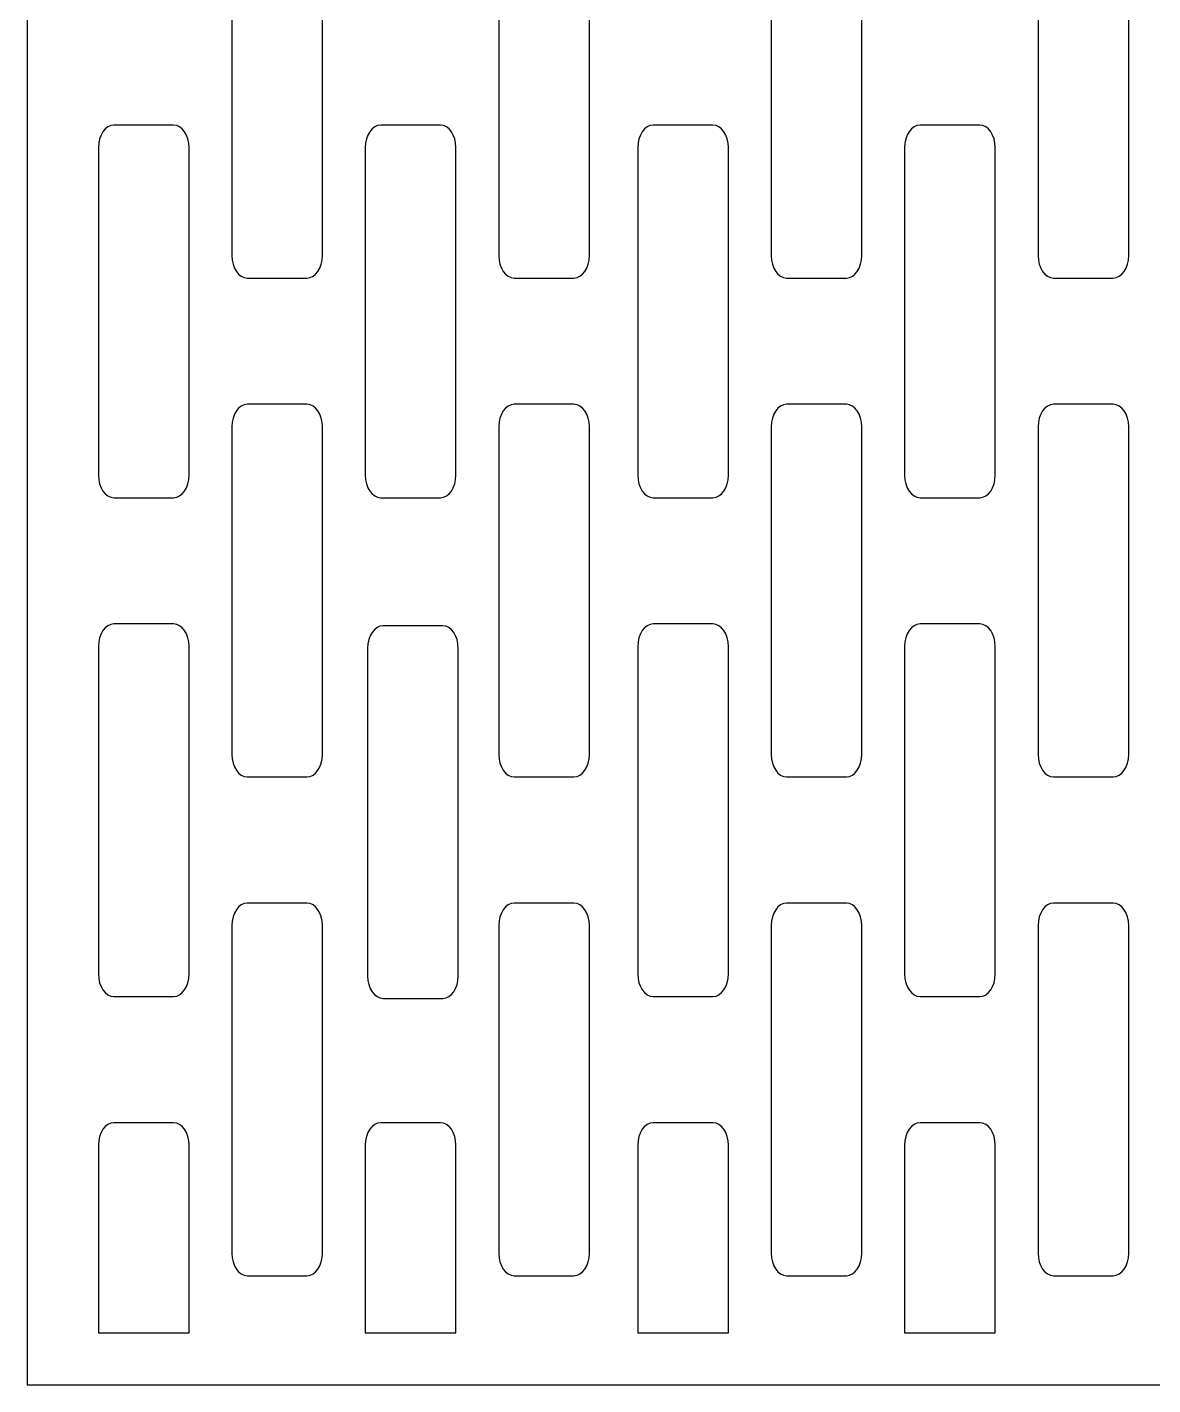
# Model space of a CAD drawing. Header units: centimetres. Extents: x -27 to -22, y -3.9 to 9.
# Drawn here: x -26.999 to -24.52, y -3.853 to -0.864 of the extents above; entities that cross this region are included whole.
import ezdxf

# ---------------------------------------------------------------- set-up
doc = ezdxf.new("R2010")
doc.units = ezdxf.units.CM
doc.header["$MEASUREMENT"] = 0
doc.layers.add('layer 1', color=7, linetype='Continuous')

msp = doc.modelspace()

# ---------------------------------------------------------------- linework, layer by layer
at = {"layer": 'layer 1', "color": 250, "lineweight": 30}
for points, knots in [([(-26.99913, 9.00078), (-26.99913, 9.00078), (-22.04045, 9.00078), (-22.04045, 9.00078), (-22.04045, 9.00078), (-22.04045, 9.00078), (-22.04045, -3.85302), (-22.04045, -3.85302), (-22.04045, -3.85302), (-22.04045, -3.85302), (-26.99913, -3.85302), (-26.99913, -3.85302), (-26.99913, -3.85302), (-26.99913, -3.85302), (-26.99913, 9.00078), (-26.99913, 9.00078)], [0, 0, 0, 0, 0.2, 0.2, 0.2, 0.2, 0.4, 0.4, 0.4, 0.4, 0.6, 0.6, 0.6, 0.6, 1, 1, 1, 1]), ([(-26.5143, -0.5957), (-26.5143, -0.5957), (-26.38271, -0.5957), (-26.38271, -0.5957), (-26.38271, -0.5957), (-26.36397, -0.5957), (-26.34866, -0.61803), (-26.34866, -0.6453), (-26.34866, -0.6453), (-26.34866, -0.6453), (-26.34866, -1.36648), (-26.34866, -1.36648), (-26.34866, -1.36648), (-26.34866, -1.39376), (-26.36397, -1.41607), (-26.38271, -1.41607), (-26.38271, -1.41607), (-26.38271, -1.41607), (-26.5143, -1.41607), (-26.5143, -1.41607), (-26.5143, -1.41607), (-26.53302, -1.41607), (-26.54834, -1.39376), (-26.54834, -1.36648), (-26.54834, -1.36648), (-26.54834, -1.36648), (-26.54834, -0.6453), (-26.54834, -0.6453), (-26.54834, -0.6453), (-26.54834, -0.61803), (-26.53302, -0.5957), (-26.5143, -0.5957)], [0, 0, 0, 0, 0.1111111, 0.1111111, 0.1111111, 0.1111111, 0.2222222, 0.2222222, 0.2222222, 0.2222222, 0.3333333, 0.3333333, 0.3333333, 0.3333333, 0.4444444, 0.4444444, 0.4444444, 0.4444444, 0.5555556, 0.5555556, 0.5555556, 0.5555556, 0.6666667, 0.6666667, 0.6666667, 0.6666667, 0.7777778, 0.7777778, 0.7777778, 0.7777778, 1, 1, 1, 1]), ([(-25.92648, -0.5957), (-25.92648, -0.5957), (-25.7949, -0.5957), (-25.7949, -0.5957), (-25.7949, -0.5957), (-25.77618, -0.5957), (-25.76085, -0.61803), (-25.76085, -0.6453), (-25.76085, -0.6453), (-25.76085, -0.6453), (-25.76085, -1.36648), (-25.76085, -1.36648), (-25.76085, -1.36648), (-25.76085, -1.39376), (-25.77618, -1.41607), (-25.7949, -1.41607), (-25.7949, -1.41607), (-25.7949, -1.41607), (-25.92648, -1.41607), (-25.92648, -1.41607), (-25.92648, -1.41607), (-25.94521, -1.41607), (-25.96052, -1.39376), (-25.96052, -1.36648), (-25.96052, -1.36648), (-25.96052, -1.36648), (-25.96052, -0.6453), (-25.96052, -0.6453), (-25.96052, -0.6453), (-25.96052, -0.61803), (-25.94521, -0.5957), (-25.92648, -0.5957)], [0, 0, 0, 0, 0.1111111, 0.1111111, 0.1111111, 0.1111111, 0.2222222, 0.2222222, 0.2222222, 0.2222222, 0.3333333, 0.3333333, 0.3333333, 0.3333333, 0.4444444, 0.4444444, 0.4444444, 0.4444444, 0.5555556, 0.5555556, 0.5555556, 0.5555556, 0.6666667, 0.6666667, 0.6666667, 0.6666667, 0.7777778, 0.7777778, 0.7777778, 0.7777778, 1, 1, 1, 1]), ([(-25.32648, -0.5957), (-25.32648, -0.5957), (-25.19488, -0.5957), (-25.19488, -0.5957), (-25.19488, -0.5957), (-25.17614, -0.5957), (-25.16084, -0.61803), (-25.16084, -0.6453), (-25.16084, -0.6453), (-25.16084, -0.6453), (-25.16084, -1.36648), (-25.16084, -1.36648), (-25.16084, -1.36648), (-25.16084, -1.39376), (-25.17614, -1.41607), (-25.19488, -1.41607), (-25.19488, -1.41607), (-25.19488, -1.41607), (-25.32648, -1.41607), (-25.32648, -1.41607), (-25.32648, -1.41607), (-25.3452, -1.41607), (-25.3605, -1.39376), (-25.3605, -1.36648), (-25.3605, -1.36648), (-25.3605, -1.36648), (-25.3605, -0.6453), (-25.3605, -0.6453), (-25.3605, -0.6453), (-25.3605, -0.61803), (-25.3452, -0.5957), (-25.32648, -0.5957)], [0, 0, 0, 0, 0.1111111, 0.1111111, 0.1111111, 0.1111111, 0.2222222, 0.2222222, 0.2222222, 0.2222222, 0.3333333, 0.3333333, 0.3333333, 0.3333333, 0.4444444, 0.4444444, 0.4444444, 0.4444444, 0.5555556, 0.5555556, 0.5555556, 0.5555556, 0.6666667, 0.6666667, 0.6666667, 0.6666667, 0.7777778, 0.7777778, 0.7777778, 0.7777778, 1, 1, 1, 1]), ([(-24.73866, -0.5957), (-24.73866, -0.5957), (-24.60707, -0.5957), (-24.60707, -0.5957), (-24.60707, -0.5957), (-24.58834, -0.5957), (-24.57301, -0.61803), (-24.57301, -0.64529), (-24.57301, -0.64529), (-24.57301, -0.64529), (-24.57301, -1.36647), (-24.57301, -1.36647), (-24.57301, -1.36647), (-24.57301, -1.39375), (-24.58834, -1.41606), (-24.60707, -1.41606), (-24.60707, -1.41606), (-24.60707, -1.41606), (-24.73866, -1.41606), (-24.73866, -1.41606), (-24.73866, -1.41606), (-24.75737, -1.41606), (-24.7727, -1.39375), (-24.7727, -1.36647), (-24.7727, -1.36647), (-24.7727, -1.36647), (-24.7727, -0.64529), (-24.7727, -0.64529), (-24.7727, -0.64529), (-24.7727, -0.61803), (-24.75737, -0.5957), (-24.73866, -0.5957)], [0, 0, 0, 0, 0.1111111, 0.1111111, 0.1111111, 0.1111111, 0.2222222, 0.2222222, 0.2222222, 0.2222222, 0.3333333, 0.3333333, 0.3333333, 0.3333333, 0.4444444, 0.4444444, 0.4444444, 0.4444444, 0.5555556, 0.5555556, 0.5555556, 0.5555556, 0.6666667, 0.6666667, 0.6666667, 0.6666667, 0.7777778, 0.7777778, 0.7777778, 0.7777778, 1, 1, 1, 1]), ([(-26.80817, -1.07925), (-26.80817, -1.07925), (-26.6766, -1.07925), (-26.6766, -1.07925), (-26.6766, -1.07925), (-26.65787, -1.07925), (-26.64254, -1.10156), (-26.64254, -1.12884), (-26.64254, -1.12884), (-26.64254, -1.12884), (-26.64254, -1.85002), (-26.64254, -1.85002), (-26.64254, -1.85002), (-26.64254, -1.87729), (-26.65787, -1.8996), (-26.6766, -1.8996), (-26.6766, -1.8996), (-26.6766, -1.8996), (-26.80817, -1.8996), (-26.80817, -1.8996), (-26.80817, -1.8996), (-26.82692, -1.8996), (-26.84223, -1.87729), (-26.84223, -1.85002), (-26.84223, -1.85002), (-26.84223, -1.85002), (-26.84223, -1.12884), (-26.84223, -1.12884), (-26.84223, -1.12884), (-26.84223, -1.10156), (-26.82692, -1.07925), (-26.80817, -1.07925)], [0, 0, 0, 0, 0.1111111, 0.1111111, 0.1111111, 0.1111111, 0.2222222, 0.2222222, 0.2222222, 0.2222222, 0.3333333, 0.3333333, 0.3333333, 0.3333333, 0.4444444, 0.4444444, 0.4444444, 0.4444444, 0.5555556, 0.5555556, 0.5555556, 0.5555556, 0.6666667, 0.6666667, 0.6666667, 0.6666667, 0.7777778, 0.7777778, 0.7777778, 0.7777778, 1, 1, 1, 1]), ([(-26.22038, -1.07925), (-26.22038, -1.07925), (-26.08882, -1.07925), (-26.08882, -1.07925), (-26.08882, -1.07925), (-26.07007, -1.07925), (-26.05476, -1.10156), (-26.05476, -1.12884), (-26.05476, -1.12884), (-26.05476, -1.12884), (-26.05476, -1.85002), (-26.05476, -1.85002), (-26.05476, -1.85002), (-26.05476, -1.87729), (-26.07007, -1.8996), (-26.08882, -1.8996), (-26.08882, -1.8996), (-26.08882, -1.8996), (-26.22038, -1.8996), (-26.22038, -1.8996), (-26.22038, -1.8996), (-26.23911, -1.8996), (-26.25443, -1.87729), (-26.25443, -1.85002), (-26.25443, -1.85002), (-26.25443, -1.85002), (-26.25443, -1.12884), (-26.25443, -1.12884), (-26.25443, -1.12884), (-26.25443, -1.10156), (-26.23911, -1.07925), (-26.22038, -1.07925)], [0, 0, 0, 0, 0.1111111, 0.1111111, 0.1111111, 0.1111111, 0.2222222, 0.2222222, 0.2222222, 0.2222222, 0.3333333, 0.3333333, 0.3333333, 0.3333333, 0.4444444, 0.4444444, 0.4444444, 0.4444444, 0.5555556, 0.5555556, 0.5555556, 0.5555556, 0.6666667, 0.6666667, 0.6666667, 0.6666667, 0.7777778, 0.7777778, 0.7777778, 0.7777778, 1, 1, 1, 1]), ([(-25.62035, -1.07925), (-25.62035, -1.07925), (-25.48877, -1.07925), (-25.48877, -1.07925), (-25.48877, -1.07925), (-25.47004, -1.07925), (-25.45472, -1.10156), (-25.45472, -1.12884), (-25.45472, -1.12884), (-25.45472, -1.12884), (-25.45472, -1.85002), (-25.45472, -1.85002), (-25.45472, -1.85002), (-25.45472, -1.87729), (-25.47004, -1.8996), (-25.48877, -1.8996), (-25.48877, -1.8996), (-25.48877, -1.8996), (-25.62035, -1.8996), (-25.62035, -1.8996), (-25.62035, -1.8996), (-25.6391, -1.8996), (-25.6544, -1.87729), (-25.6544, -1.85002), (-25.6544, -1.85002), (-25.6544, -1.85002), (-25.6544, -1.12884), (-25.6544, -1.12884), (-25.6544, -1.12884), (-25.6544, -1.10156), (-25.6391, -1.07925), (-25.62035, -1.07925)], [0, 0, 0, 0, 0.1111111, 0.1111111, 0.1111111, 0.1111111, 0.2222222, 0.2222222, 0.2222222, 0.2222222, 0.3333333, 0.3333333, 0.3333333, 0.3333333, 0.4444444, 0.4444444, 0.4444444, 0.4444444, 0.5555556, 0.5555556, 0.5555556, 0.5555556, 0.6666667, 0.6666667, 0.6666667, 0.6666667, 0.7777778, 0.7777778, 0.7777778, 0.7777778, 1, 1, 1, 1]), ([(-25.03255, -1.07925), (-25.03255, -1.07925), (-24.90096, -1.07925), (-24.90096, -1.07925), (-24.90096, -1.07925), (-24.88224, -1.07925), (-24.86693, -1.10156), (-24.86693, -1.12884), (-24.86693, -1.12884), (-24.86693, -1.12884), (-24.86693, -1.85002), (-24.86693, -1.85002), (-24.86693, -1.85002), (-24.86693, -1.87729), (-24.88224, -1.8996), (-24.90096, -1.8996), (-24.90096, -1.8996), (-24.90096, -1.8996), (-25.03255, -1.8996), (-25.03255, -1.8996), (-25.03255, -1.8996), (-25.05128, -1.8996), (-25.06661, -1.87729), (-25.06661, -1.85002), (-25.06661, -1.85002), (-25.06661, -1.85002), (-25.06661, -1.12884), (-25.06661, -1.12884), (-25.06661, -1.12884), (-25.06661, -1.10156), (-25.05128, -1.07925), (-25.03255, -1.07925)], [0, 0, 0, 0, 0.1111111, 0.1111111, 0.1111111, 0.1111111, 0.2222222, 0.2222222, 0.2222222, 0.2222222, 0.3333333, 0.3333333, 0.3333333, 0.3333333, 0.4444444, 0.4444444, 0.4444444, 0.4444444, 0.5555556, 0.5555556, 0.5555556, 0.5555556, 0.6666667, 0.6666667, 0.6666667, 0.6666667, 0.7777778, 0.7777778, 0.7777778, 0.7777778, 1, 1, 1, 1]), ([(-26.5143, -1.69399), (-26.5143, -1.69399), (-26.38271, -1.69399), (-26.38271, -1.69399), (-26.38271, -1.69399), (-26.36397, -1.69399), (-26.34866, -1.7163), (-26.34866, -1.74358), (-26.34866, -1.74358), (-26.34866, -1.74358), (-26.34866, -2.46476), (-26.34866, -2.46476), (-26.34866, -2.46476), (-26.34866, -2.49204), (-26.36397, -2.51435), (-26.38271, -2.51435), (-26.38271, -2.51435), (-26.38271, -2.51435), (-26.5143, -2.51435), (-26.5143, -2.51435), (-26.5143, -2.51435), (-26.53302, -2.51435), (-26.54834, -2.49204), (-26.54834, -2.46476), (-26.54834, -2.46476), (-26.54834, -2.46476), (-26.54834, -1.74358), (-26.54834, -1.74358), (-26.54834, -1.74358), (-26.54834, -1.7163), (-26.53302, -1.69399), (-26.5143, -1.69399)], [0, 0, 0, 0, 0.1111111, 0.1111111, 0.1111111, 0.1111111, 0.2222222, 0.2222222, 0.2222222, 0.2222222, 0.3333333, 0.3333333, 0.3333333, 0.3333333, 0.4444444, 0.4444444, 0.4444444, 0.4444444, 0.5555556, 0.5555556, 0.5555556, 0.5555556, 0.6666667, 0.6666667, 0.6666667, 0.6666667, 0.7777778, 0.7777778, 0.7777778, 0.7777778, 1, 1, 1, 1]), ([(-25.92648, -1.69399), (-25.92648, -1.69399), (-25.7949, -1.69399), (-25.7949, -1.69399), (-25.7949, -1.69399), (-25.77618, -1.69399), (-25.76085, -1.7163), (-25.76085, -1.74358), (-25.76085, -1.74358), (-25.76085, -1.74358), (-25.76085, -2.46476), (-25.76085, -2.46476), (-25.76085, -2.46476), (-25.76085, -2.49204), (-25.77618, -2.51435), (-25.7949, -2.51435), (-25.7949, -2.51435), (-25.7949, -2.51435), (-25.92648, -2.51435), (-25.92648, -2.51435), (-25.92648, -2.51435), (-25.94521, -2.51435), (-25.96052, -2.49204), (-25.96052, -2.46476), (-25.96052, -2.46476), (-25.96052, -2.46476), (-25.96052, -1.74358), (-25.96052, -1.74358), (-25.96052, -1.74358), (-25.96052, -1.7163), (-25.94521, -1.69399), (-25.92648, -1.69399)], [0, 0, 0, 0, 0.1111111, 0.1111111, 0.1111111, 0.1111111, 0.2222222, 0.2222222, 0.2222222, 0.2222222, 0.3333333, 0.3333333, 0.3333333, 0.3333333, 0.4444444, 0.4444444, 0.4444444, 0.4444444, 0.5555556, 0.5555556, 0.5555556, 0.5555556, 0.6666667, 0.6666667, 0.6666667, 0.6666667, 0.7777778, 0.7777778, 0.7777778, 0.7777778, 1, 1, 1, 1]), ([(-25.32648, -1.69399), (-25.32648, -1.69399), (-25.19488, -1.69399), (-25.19488, -1.69399), (-25.19488, -1.69399), (-25.17614, -1.69399), (-25.16084, -1.7163), (-25.16084, -1.74358), (-25.16084, -1.74358), (-25.16084, -1.74358), (-25.16084, -2.46476), (-25.16084, -2.46476), (-25.16084, -2.46476), (-25.16084, -2.49204), (-25.17614, -2.51435), (-25.19488, -2.51435), (-25.19488, -2.51435), (-25.19488, -2.51435), (-25.32648, -2.51435), (-25.32648, -2.51435), (-25.32648, -2.51435), (-25.3452, -2.51435), (-25.3605, -2.49204), (-25.3605, -2.46476), (-25.3605, -2.46476), (-25.3605, -2.46476), (-25.3605, -1.74358), (-25.3605, -1.74358), (-25.3605, -1.74358), (-25.3605, -1.7163), (-25.3452, -1.69399), (-25.32648, -1.69399)], [0, 0, 0, 0, 0.1111111, 0.1111111, 0.1111111, 0.1111111, 0.2222222, 0.2222222, 0.2222222, 0.2222222, 0.3333333, 0.3333333, 0.3333333, 0.3333333, 0.4444444, 0.4444444, 0.4444444, 0.4444444, 0.5555556, 0.5555556, 0.5555556, 0.5555556, 0.6666667, 0.6666667, 0.6666667, 0.6666667, 0.7777778, 0.7777778, 0.7777778, 0.7777778, 1, 1, 1, 1]), ([(-24.73866, -1.69398), (-24.73866, -1.69398), (-24.60707, -1.69398), (-24.60707, -1.69398), (-24.60707, -1.69398), (-24.58834, -1.69398), (-24.57301, -1.7163), (-24.57301, -1.74357), (-24.57301, -1.74357), (-24.57301, -1.74357), (-24.57301, -2.46474), (-24.57301, -2.46474), (-24.57301, -2.46474), (-24.57301, -2.49204), (-24.58834, -2.51435), (-24.60707, -2.51435), (-24.60707, -2.51435), (-24.60707, -2.51435), (-24.73866, -2.51435), (-24.73866, -2.51435), (-24.73866, -2.51435), (-24.75737, -2.51435), (-24.7727, -2.49204), (-24.7727, -2.46474), (-24.7727, -2.46474), (-24.7727, -2.46474), (-24.7727, -1.74357), (-24.7727, -1.74357), (-24.7727, -1.74357), (-24.7727, -1.7163), (-24.75737, -1.69398), (-24.73866, -1.69398)], [0, 0, 0, 0, 0.1111111, 0.1111111, 0.1111111, 0.1111111, 0.2222222, 0.2222222, 0.2222222, 0.2222222, 0.3333333, 0.3333333, 0.3333333, 0.3333333, 0.4444444, 0.4444444, 0.4444444, 0.4444444, 0.5555556, 0.5555556, 0.5555556, 0.5555556, 0.6666667, 0.6666667, 0.6666667, 0.6666667, 0.7777778, 0.7777778, 0.7777778, 0.7777778, 1, 1, 1, 1]), ([(-26.80817, -2.17752), (-26.80817, -2.17752), (-26.6766, -2.17752), (-26.6766, -2.17752), (-26.6766, -2.17752), (-26.65787, -2.17752), (-26.64254, -2.19984), (-26.64254, -2.22712), (-26.64254, -2.22712), (-26.64254, -2.22712), (-26.64254, -2.9483), (-26.64254, -2.9483), (-26.64254, -2.9483), (-26.64254, -2.97558), (-26.65787, -2.99789), (-26.6766, -2.99789), (-26.6766, -2.99789), (-26.6766, -2.99789), (-26.80817, -2.99789), (-26.80817, -2.99789), (-26.80817, -2.99789), (-26.82692, -2.99789), (-26.84223, -2.97558), (-26.84223, -2.9483), (-26.84223, -2.9483), (-26.84223, -2.9483), (-26.84223, -2.22712), (-26.84223, -2.22712), (-26.84223, -2.22712), (-26.84223, -2.19984), (-26.82692, -2.17752), (-26.80817, -2.17752)], [0, 0, 0, 0, 0.1111111, 0.1111111, 0.1111111, 0.1111111, 0.2222222, 0.2222222, 0.2222222, 0.2222222, 0.3333333, 0.3333333, 0.3333333, 0.3333333, 0.4444444, 0.4444444, 0.4444444, 0.4444444, 0.5555556, 0.5555556, 0.5555556, 0.5555556, 0.6666667, 0.6666667, 0.6666667, 0.6666667, 0.7777778, 0.7777778, 0.7777778, 0.7777778, 1, 1, 1, 1]), ([(-26.21528, -2.1817), (-26.21528, -2.1817), (-26.08368, -2.1817), (-26.08368, -2.1817), (-26.08368, -2.1817), (-26.06495, -2.1817), (-26.04964, -2.204), (-26.04964, -2.23129), (-26.04964, -2.23129), (-26.04964, -2.23129), (-26.04964, -2.95245), (-26.04964, -2.95245), (-26.04964, -2.95245), (-26.04964, -2.97974), (-26.06495, -3.00205), (-26.08368, -3.00205), (-26.08368, -3.00205), (-26.08368, -3.00205), (-26.21528, -3.00205), (-26.21528, -3.00205), (-26.21528, -3.00205), (-26.23399, -3.00205), (-26.24932, -2.97974), (-26.24932, -2.95245), (-26.24932, -2.95245), (-26.24932, -2.95245), (-26.24932, -2.23129), (-26.24932, -2.23129), (-26.24932, -2.23129), (-26.24932, -2.204), (-26.23399, -2.1817), (-26.21528, -2.1817)], [0, 0, 0, 0, 0.1111111, 0.1111111, 0.1111111, 0.1111111, 0.2222222, 0.2222222, 0.2222222, 0.2222222, 0.3333333, 0.3333333, 0.3333333, 0.3333333, 0.4444444, 0.4444444, 0.4444444, 0.4444444, 0.5555556, 0.5555556, 0.5555556, 0.5555556, 0.6666667, 0.6666667, 0.6666667, 0.6666667, 0.7777778, 0.7777778, 0.7777778, 0.7777778, 1, 1, 1, 1]), ([(-25.62035, -2.17752), (-25.62035, -2.17752), (-25.48877, -2.17752), (-25.48877, -2.17752), (-25.48877, -2.17752), (-25.47004, -2.17752), (-25.45472, -2.19984), (-25.45472, -2.22712), (-25.45472, -2.22712), (-25.45472, -2.22712), (-25.45472, -2.9483), (-25.45472, -2.9483), (-25.45472, -2.9483), (-25.45472, -2.97558), (-25.47004, -2.99789), (-25.48877, -2.99789), (-25.48877, -2.99789), (-25.48877, -2.99789), (-25.62035, -2.99789), (-25.62035, -2.99789), (-25.62035, -2.99789), (-25.6391, -2.99789), (-25.6544, -2.97558), (-25.6544, -2.9483), (-25.6544, -2.9483), (-25.6544, -2.9483), (-25.6544, -2.22712), (-25.6544, -2.22712), (-25.6544, -2.22712), (-25.6544, -2.19984), (-25.6391, -2.17752), (-25.62035, -2.17752)], [0, 0, 0, 0, 0.1111111, 0.1111111, 0.1111111, 0.1111111, 0.2222222, 0.2222222, 0.2222222, 0.2222222, 0.3333333, 0.3333333, 0.3333333, 0.3333333, 0.4444444, 0.4444444, 0.4444444, 0.4444444, 0.5555556, 0.5555556, 0.5555556, 0.5555556, 0.6666667, 0.6666667, 0.6666667, 0.6666667, 0.7777778, 0.7777778, 0.7777778, 0.7777778, 1, 1, 1, 1]), ([(-25.03255, -2.17752), (-25.03255, -2.17752), (-24.90096, -2.17752), (-24.90096, -2.17752), (-24.90096, -2.17752), (-24.88224, -2.17752), (-24.86693, -2.19984), (-24.86693, -2.22712), (-24.86693, -2.22712), (-24.86693, -2.22712), (-24.86693, -2.9483), (-24.86693, -2.9483), (-24.86693, -2.9483), (-24.86693, -2.97558), (-24.88224, -2.99789), (-24.90096, -2.99789), (-24.90096, -2.99789), (-24.90096, -2.99789), (-25.03255, -2.99789), (-25.03255, -2.99789), (-25.03255, -2.99789), (-25.05128, -2.99789), (-25.06661, -2.97558), (-25.06661, -2.9483), (-25.06661, -2.9483), (-25.06661, -2.9483), (-25.06661, -2.22712), (-25.06661, -2.22712), (-25.06661, -2.22712), (-25.06661, -2.19984), (-25.05128, -2.17752), (-25.03255, -2.17752)], [0, 0, 0, 0, 0.1111111, 0.1111111, 0.1111111, 0.1111111, 0.2222222, 0.2222222, 0.2222222, 0.2222222, 0.3333333, 0.3333333, 0.3333333, 0.3333333, 0.4444444, 0.4444444, 0.4444444, 0.4444444, 0.5555556, 0.5555556, 0.5555556, 0.5555556, 0.6666667, 0.6666667, 0.6666667, 0.6666667, 0.7777778, 0.7777778, 0.7777778, 0.7777778, 1, 1, 1, 1]), ([(-26.5143, -2.79228), (-26.5143, -2.79228), (-26.38271, -2.79228), (-26.38271, -2.79228), (-26.38271, -2.79228), (-26.36397, -2.79228), (-26.34866, -2.81457), (-26.34866, -2.84187), (-26.34866, -2.84187), (-26.34866, -2.84187), (-26.34866, -3.56303), (-26.34866, -3.56303), (-26.34866, -3.56303), (-26.34866, -3.59032), (-26.36397, -3.61264), (-26.38271, -3.61264), (-26.38271, -3.61264), (-26.38271, -3.61264), (-26.5143, -3.61264), (-26.5143, -3.61264), (-26.5143, -3.61264), (-26.53302, -3.61264), (-26.54834, -3.59032), (-26.54834, -3.56303), (-26.54834, -3.56303), (-26.54834, -3.56303), (-26.54834, -2.84187), (-26.54834, -2.84187), (-26.54834, -2.84187), (-26.54834, -2.81457), (-26.53302, -2.79228), (-26.5143, -2.79228)], [0, 0, 0, 0, 0.1111111, 0.1111111, 0.1111111, 0.1111111, 0.2222222, 0.2222222, 0.2222222, 0.2222222, 0.3333333, 0.3333333, 0.3333333, 0.3333333, 0.4444444, 0.4444444, 0.4444444, 0.4444444, 0.5555556, 0.5555556, 0.5555556, 0.5555556, 0.6666667, 0.6666667, 0.6666667, 0.6666667, 0.7777778, 0.7777778, 0.7777778, 0.7777778, 1, 1, 1, 1]), ([(-25.92648, -2.79228), (-25.92648, -2.79228), (-25.7949, -2.79228), (-25.7949, -2.79228), (-25.7949, -2.79228), (-25.77618, -2.79228), (-25.76085, -2.81457), (-25.76085, -2.84187), (-25.76085, -2.84187), (-25.76085, -2.84187), (-25.76085, -3.56303), (-25.76085, -3.56303), (-25.76085, -3.56303), (-25.76085, -3.59032), (-25.77618, -3.61264), (-25.7949, -3.61264), (-25.7949, -3.61264), (-25.7949, -3.61264), (-25.92648, -3.61264), (-25.92648, -3.61264), (-25.92648, -3.61264), (-25.94521, -3.61264), (-25.96052, -3.59032), (-25.96052, -3.56303), (-25.96052, -3.56303), (-25.96052, -3.56303), (-25.96052, -2.84187), (-25.96052, -2.84187), (-25.96052, -2.84187), (-25.96052, -2.81457), (-25.94521, -2.79228), (-25.92648, -2.79228)], [0, 0, 0, 0, 0.1111111, 0.1111111, 0.1111111, 0.1111111, 0.2222222, 0.2222222, 0.2222222, 0.2222222, 0.3333333, 0.3333333, 0.3333333, 0.3333333, 0.4444444, 0.4444444, 0.4444444, 0.4444444, 0.5555556, 0.5555556, 0.5555556, 0.5555556, 0.6666667, 0.6666667, 0.6666667, 0.6666667, 0.7777778, 0.7777778, 0.7777778, 0.7777778, 1, 1, 1, 1]), ([(-25.32648, -2.79228), (-25.32648, -2.79228), (-25.19488, -2.79228), (-25.19488, -2.79228), (-25.19488, -2.79228), (-25.17614, -2.79228), (-25.16084, -2.81457), (-25.16084, -2.84187), (-25.16084, -2.84187), (-25.16084, -2.84187), (-25.16084, -3.56303), (-25.16084, -3.56303), (-25.16084, -3.56303), (-25.16084, -3.59032), (-25.17614, -3.61264), (-25.19488, -3.61264), (-25.19488, -3.61264), (-25.19488, -3.61264), (-25.32648, -3.61264), (-25.32648, -3.61264), (-25.32648, -3.61264), (-25.3452, -3.61264), (-25.3605, -3.59032), (-25.3605, -3.56303), (-25.3605, -3.56303), (-25.3605, -3.56303), (-25.3605, -2.84187), (-25.3605, -2.84187), (-25.3605, -2.84187), (-25.3605, -2.81457), (-25.3452, -2.79228), (-25.32648, -2.79228)], [0, 0, 0, 0, 0.1111111, 0.1111111, 0.1111111, 0.1111111, 0.2222222, 0.2222222, 0.2222222, 0.2222222, 0.3333333, 0.3333333, 0.3333333, 0.3333333, 0.4444444, 0.4444444, 0.4444444, 0.4444444, 0.5555556, 0.5555556, 0.5555556, 0.5555556, 0.6666667, 0.6666667, 0.6666667, 0.6666667, 0.7777778, 0.7777778, 0.7777778, 0.7777778, 1, 1, 1, 1]), ([(-24.73866, -2.79227), (-24.73866, -2.79227), (-24.60707, -2.79227), (-24.60707, -2.79227), (-24.60707, -2.79227), (-24.58834, -2.79227), (-24.57301, -2.81457), (-24.57301, -2.84186), (-24.57301, -2.84186), (-24.57301, -2.84186), (-24.57301, -3.56303), (-24.57301, -3.56303), (-24.57301, -3.56303), (-24.57301, -3.59032), (-24.58834, -3.61262), (-24.60707, -3.61262), (-24.60707, -3.61262), (-24.60707, -3.61262), (-24.73866, -3.61262), (-24.73866, -3.61262), (-24.73866, -3.61262), (-24.75737, -3.61262), (-24.7727, -3.59032), (-24.7727, -3.56303), (-24.7727, -3.56303), (-24.7727, -3.56303), (-24.7727, -2.84186), (-24.7727, -2.84186), (-24.7727, -2.84186), (-24.7727, -2.81457), (-24.75737, -2.79227), (-24.73866, -2.79227)], [0, 0, 0, 0, 0.1111111, 0.1111111, 0.1111111, 0.1111111, 0.2222222, 0.2222222, 0.2222222, 0.2222222, 0.3333333, 0.3333333, 0.3333333, 0.3333333, 0.4444444, 0.4444444, 0.4444444, 0.4444444, 0.5555556, 0.5555556, 0.5555556, 0.5555556, 0.6666667, 0.6666667, 0.6666667, 0.6666667, 0.7777778, 0.7777778, 0.7777778, 0.7777778, 1, 1, 1, 1]), ([(-26.80817, -3.27581), (-26.80817, -3.27581), (-26.6766, -3.27581), (-26.6766, -3.27581), (-26.6766, -3.27581), (-26.65787, -3.27581), (-26.64254, -3.29812), (-26.64254, -3.3254), (-26.64254, -3.3254), (-26.64254, -3.3254), (-26.64254, -3.73821), (-26.64254, -3.73821), (-26.64254, -3.73821), (-26.64254, -3.73821), (-26.84223, -3.73821), (-26.84223, -3.73821), (-26.84223, -3.73821), (-26.84223, -3.73821), (-26.84223, -3.3254), (-26.84223, -3.3254), (-26.84223, -3.3254), (-26.84223, -3.29812), (-26.82692, -3.27581), (-26.80817, -3.27581)], [0, 0, 0, 0, 0.1428571, 0.1428571, 0.1428571, 0.1428571, 0.2857143, 0.2857143, 0.2857143, 0.2857143, 0.4285714, 0.4285714, 0.4285714, 0.4285714, 0.5714286, 0.5714286, 0.5714286, 0.5714286, 0.7142857, 0.7142857, 0.7142857, 0.7142857, 1, 1, 1, 1]), ([(-26.22038, -3.27581), (-26.22038, -3.27581), (-26.08882, -3.27581), (-26.08882, -3.27581), (-26.08882, -3.27581), (-26.07007, -3.27581), (-26.05476, -3.29812), (-26.05476, -3.3254), (-26.05476, -3.3254), (-26.05476, -3.3254), (-26.05476, -3.73821), (-26.05476, -3.73821), (-26.05476, -3.73821), (-26.05476, -3.73821), (-26.25443, -3.73821), (-26.25443, -3.73821), (-26.25443, -3.73821), (-26.25443, -3.73821), (-26.25443, -3.3254), (-26.25443, -3.3254), (-26.25443, -3.3254), (-26.25443, -3.29812), (-26.23911, -3.27581), (-26.22038, -3.27581)], [0, 0, 0, 0, 0.1428571, 0.1428571, 0.1428571, 0.1428571, 0.2857143, 0.2857143, 0.2857143, 0.2857143, 0.4285714, 0.4285714, 0.4285714, 0.4285714, 0.5714286, 0.5714286, 0.5714286, 0.5714286, 0.7142857, 0.7142857, 0.7142857, 0.7142857, 1, 1, 1, 1]), ([(-25.62035, -3.27581), (-25.62035, -3.27581), (-25.48877, -3.27581), (-25.48877, -3.27581), (-25.48877, -3.27581), (-25.47004, -3.27581), (-25.45472, -3.29812), (-25.45472, -3.3254), (-25.45472, -3.3254), (-25.45472, -3.3254), (-25.45472, -3.73821), (-25.45472, -3.73821), (-25.45472, -3.73821), (-25.45472, -3.73821), (-25.6544, -3.73821), (-25.6544, -3.73821), (-25.6544, -3.73821), (-25.6544, -3.73821), (-25.6544, -3.3254), (-25.6544, -3.3254), (-25.6544, -3.3254), (-25.6544, -3.29812), (-25.6391, -3.27581), (-25.62035, -3.27581)], [0, 0, 0, 0, 0.1428571, 0.1428571, 0.1428571, 0.1428571, 0.2857143, 0.2857143, 0.2857143, 0.2857143, 0.4285714, 0.4285714, 0.4285714, 0.4285714, 0.5714286, 0.5714286, 0.5714286, 0.5714286, 0.7142857, 0.7142857, 0.7142857, 0.7142857, 1, 1, 1, 1]), ([(-25.03255, -3.27581), (-25.03255, -3.27581), (-24.90096, -3.27581), (-24.90096, -3.27581), (-24.90096, -3.27581), (-24.88224, -3.27581), (-24.86693, -3.29812), (-24.86693, -3.3254), (-24.86693, -3.3254), (-24.86693, -3.3254), (-24.86693, -3.73821), (-24.86693, -3.73821), (-24.86693, -3.73821), (-24.86693, -3.73821), (-25.06661, -3.73821), (-25.06661, -3.73821), (-25.06661, -3.73821), (-25.06661, -3.73821), (-25.06661, -3.3254), (-25.06661, -3.3254), (-25.06661, -3.3254), (-25.06661, -3.29812), (-25.05128, -3.27581), (-25.03255, -3.27581)], [0, 0, 0, 0, 0.1428571, 0.1428571, 0.1428571, 0.1428571, 0.2857143, 0.2857143, 0.2857143, 0.2857143, 0.4285714, 0.4285714, 0.4285714, 0.4285714, 0.5714286, 0.5714286, 0.5714286, 0.5714286, 0.7142857, 0.7142857, 0.7142857, 0.7142857, 1, 1, 1, 1])]:
    msp.add_open_spline(points, degree=3, knots=knots, dxfattribs=at)

doc.saveas('drawing.dxf')
